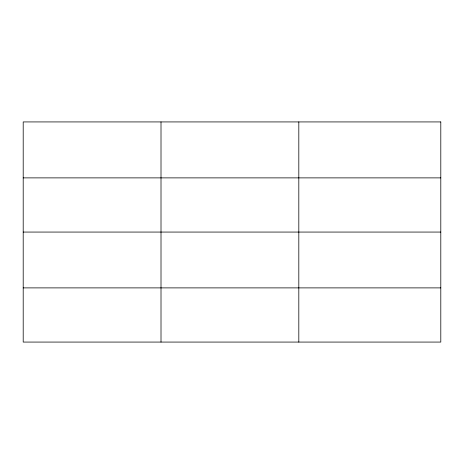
<?xml version="1.0" encoding="UTF-8"?>
<svg xmlns="http://www.w3.org/2000/svg" width="464" height="464" viewBox="0 0 464 464"><rect width="100%" height="100%" fill="white"/><g stroke="black" fill="none" stroke-linecap="round" stroke-linejoin="round"><path stroke-width="0.7" d="M23.2 177.88L440.8 177.88M23.2 232.064L440.8 232.064M23.2 287.889L440.8 287.889M298.816 121.928L298.816 342.072M161.008 121.928L161.008 342.072M440.8 121.928L23.2 121.928L23.2 342.072L440.8 342.072L440.8 121.928"/></g></svg>
